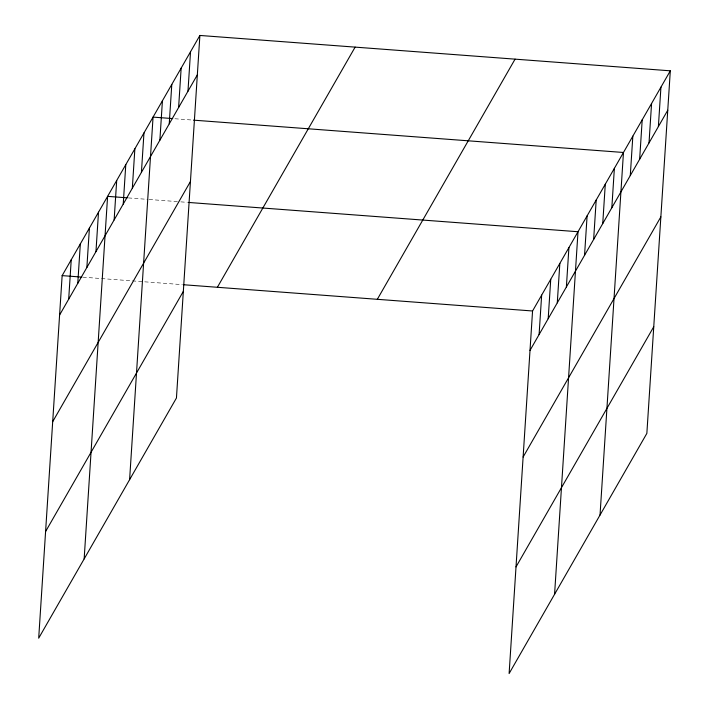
<?xml version="1.0" encoding="UTF-8"?>
<svg xmlns="http://www.w3.org/2000/svg" width="709" height="709" viewBox="0 0 709 709"><rect width="100%" height="100%" fill="white"/><g stroke="black" fill="none" stroke-linecap="round" stroke-linejoin="round"><path stroke-width="0.53" stroke-dasharray="3.54 2.66" d="M174.919 118.749L192.414 120.06M128.373 197.917L148.048 199.397M149.138 199.486L179.749 201.781M180.848 201.87L187.406 202.357M82.918 277.175L182.399 284.655"/><path stroke-width="1.06" d="M199.885 35.45L62.144 275.615L38.694 638.18L176.444 398.015L199.885 35.45L670.306 70.82L646.856 433.385L509.115 673.55L532.556 310.985L670.306 70.82M68.684 299.18L71.237 259.76M77.777 283.334L80.321 243.914M86.87 267.479L89.414 228.059M95.954 251.633L98.507 212.213M84.149 558.922L107.6 196.358L127.274 197.838M114.14 219.932L116.693 180.511M123.233 204.077L125.785 164.656M132.326 188.231L134.87 148.81M141.419 172.376L143.962 132.955M129.605 479.674L153.055 117.109L172.73 118.589M159.871 140.196L162.423 100.775M169.238 123.862L171.791 84.442M178.606 107.529L181.158 68.108M187.974 91.204L190.526 51.784M539.097 334.551L541.649 295.13M548.19 318.704L550.742 279.284M557.283 302.849L559.835 263.429M566.376 287.003L568.919 247.583M554.571 594.293L578.012 231.728L188.497 202.446M584.553 255.302L587.105 215.882M593.646 239.447L596.198 200.027M602.739 223.601L605.291 184.18M611.832 207.746L614.375 168.325M600.027 515.044L623.468 152.479L193.504 120.149M630.283 175.566L632.836 136.146M639.651 159.233L642.203 119.812M649.019 142.899L651.571 103.479M658.386 126.574L660.939 87.154M59.591 315.035L197.341 74.87M52.696 421.669L190.446 181.513M45.589 531.537L183.339 291.381M217.379 287.287L355.129 47.122M377.321 299.313L515.071 59.148M530.004 350.406L667.754 110.241M523.109 457.039L660.859 216.883M516.01 566.908L653.751 326.752M62.144 275.615L81.819 277.095M183.489 284.734L532.556 310.985"/></g></svg>
